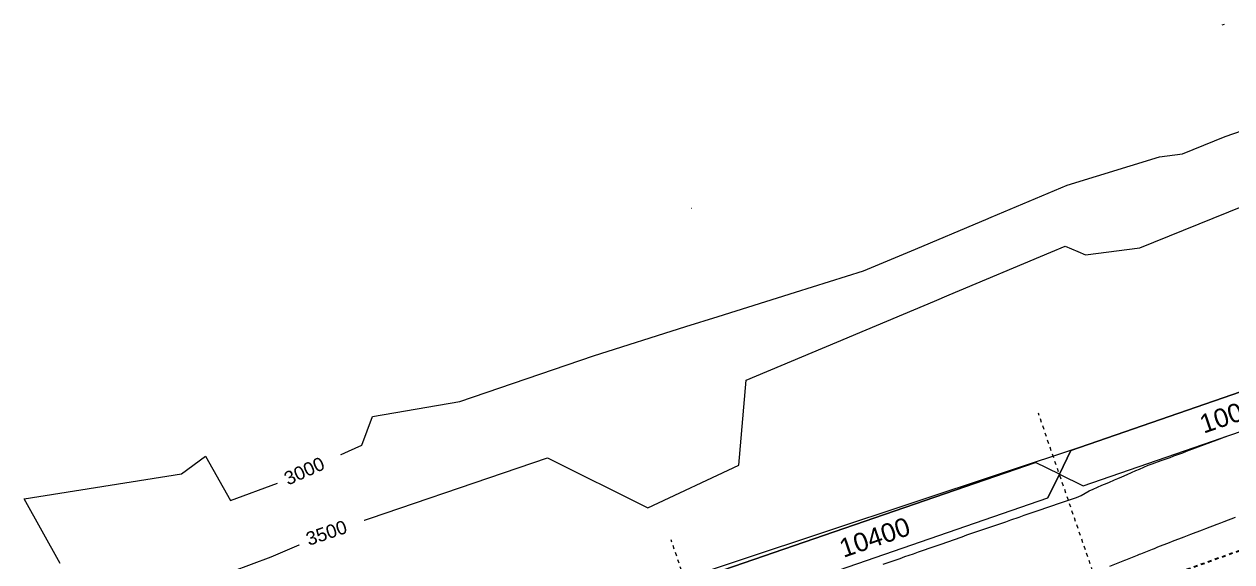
# Model space of a CAD drawing. Header units: metres. Extents: x -2477 to -2300, y 3875 to 4051.
# Drawn here: x -2443.87 to -2411.54, y 4025.2 to 4039.58 of the extents above; entities that cross this region are included whole.
import ezdxf

# ---------------------------------------------------------------- set-up
doc = ezdxf.new("R2010")
doc.units = ezdxf.units.M
doc.linetypes.add('BOUNDARY Tighter', pattern=[0.008, 0.004, -0.002, 0, -0.002])
doc.linetypes.add('Grid Line', pattern=[0.021, 0.012, -0.003, 0.003, -0.003])
for name, color, linetype, lineweight in [('A-ANNO-NOTE', 131, 'Continuous', 5), ('A-DETL', 90, 'Continuous', 13), ('A-DETL-GENF', 92, 'Continuous', 5), ('C-TOPO', 7, 'Continuous', 5), ('C-TOPO-LABL', 7, 'Continuous', 5), ('C-TOPO-MAJR', 7, 'Continuous', 20), ('C-TOPO-MINR', 7, 'Continuous', 5), ('S-GRID', 1, 'Continuous', 5)]:
    doc.layers.add(name, color=color, linetype=linetype, lineweight=lineweight)
doc.styles.add('Arial', font='arial.ttf', dxfattribs={"height": 0.5})
doc.styles.add('Arial_1', font='arial.ttf', dxfattribs={"height": 0.36})

# ---------------------------------------------------------------- blocks, each defined once
blk = doc.blocks.new('Dimension - Grids _2D_ - 1-200-1063973-GA - Part A')
at = {"layer": 'A-DETL-GENF'}
for p, q in [((-4.523, 0.5), (-5.023, 0)), ((-5.023, 0), (-4.523, 0.5)), ((4.877, 0.5), (-4.523, 0.5)), ((-4.523, 0.5), (4.877, 0.5)), ((5.377, 0), (4.877, 0.5)), ((5.377, 0), (4.877, 0.5)), ((-5.023, 0), (-4.523, -0.5)), ((-5.023, 0), (-4.523, -0.5)), ((4.877, -0.5), (5.377, 0)), ((5.377, 0), (4.877, -0.5)), ((-4.523, -0.5), (4.877, -0.5)), ((-4.523, -0.5), (4.877, -0.5))]:
    blk.add_line(p, q, dxfattribs=at)
blk = doc.blocks.new('Dimension - Grids _2D_ - 1-200-1063965-GA - Part A')
at = {"layer": 'A-DETL-GENF'}
for p, q in [((-4.323, 0.5), (-4.823, 0)), ((-4.823, 0), (-4.323, 0.5)), ((4.677, 0.5), (-4.323, 0.5)), ((-4.323, 0.5), (4.677, 0.5)), ((5.177, 0), (4.677, 0.5)), ((5.177, 0), (4.677, 0.5)), ((-4.823, 0), (-4.323, -0.5)), ((4.677, -0.5), (5.177, 0)), ((5.177, 0), (4.677, -0.5)), ((-4.823, 0), (-4.323, -0.5)), ((-4.323, -0.5), (4.677, -0.5)), ((-4.323, -0.5), (4.677, -0.5))]:
    blk.add_line(p, q, dxfattribs=at)

msp = doc.modelspace()

# ---------------------------------------------------------------- linework, layer by layer
at = {"layer": 'A-DETL', "linetype": 'BOUNDARY Tighter', "lineweight": 25}
msp.add_line((-2388.3643, 4033.7254), (-2421.5847, 4021.8293), dxfattribs=at)
at = {"layer": 'C-TOPO'}
for p, q in [((-2411.804, 4039.5579), (-2411.7413, 4039.5795)), ((-2426.0139, 4034.6575), (-2426.0103, 4034.6587)), ((-2429.0645, 4023.8139), (-2415.4252, 4028.3307))]:
    msp.add_line(p, q, dxfattribs=at)
at = {"layer": 'C-TOPO-MAJR', "color": 8, "lineweight": 15}
for p, q in [((-2411.7223, 4036.5744), (-2405.8088, 4038.6166)), ((-2412.8688, 4036.1111), (-2411.7223, 4036.5744)), ((-2413.4772, 4036.0344), (-2412.8688, 4036.1111)), ((-2415.948, 4035.2741), (-2413.4772, 4036.0344)), ((-2417.9846, 4034.4189), (-2415.948, 4035.2741)), ((-2420.0141, 4033.5666), (-2418.2392, 4034.312)), ((-2418.2392, 4034.312), (-2418.1293, 4034.3565)), ((-2418.1293, 4034.3565), (-2417.9846, 4034.4189)), ((-2421.4026, 4032.985), (-2420.0141, 4033.5666)), ((-2423.2218, 4032.4142), (-2421.4026, 4032.985)), ((-2425.2914, 4031.7675), (-2423.2218, 4032.4142)), ((-2426.1624, 4031.4953), (-2425.2914, 4031.7675)), ((-2428.6309, 4030.711), (-2426.1624, 4031.4953)), ((-2432.2078, 4029.4946), (-2428.6309, 4030.711)), ((-2434.5514, 4029.085), (-2432.2078, 4029.4946)), ((-2434.8293, 4028.32), (-2434.5514, 4029.085)), ((-2412.515, 4028.249), (-2412.2723, 4028.3401)), ((-2412.2723, 4028.3401), (-2412.1756, 4028.377)), ((-2412.1756, 4028.377), (-2411.9324, 4028.4684)), ((-2411.9324, 4028.4684), (-2411.837, 4028.5048)), ((-2411.837, 4028.5048), (-2411.7142, 4028.5509)), ((-2439.6647, 4027.5528), (-2439.0162, 4028.0312)), ((-2439.0162, 4028.0312), (-2438.3506, 4026.842)), ((-2437.0899, 4027.3071), (-2434.8293, 4028.32)), ((-2413.1967, 4027.9955), (-2413.0969, 4028.0336)), ((-2413.0969, 4028.0336), (-2412.855, 4028.1207)), ((-2412.855, 4028.1207), (-2412.7561, 4028.1584)), ((-2412.7561, 4028.1584), (-2412.515, 4028.249)), ((-2414.0117, 4027.6808), (-2413.7795, 4027.7835)), ((-2413.7795, 4027.7835), (-2413.6783, 4027.8221)), ((-2413.6783, 4027.8221), (-2413.4379, 4027.9087)), ((-2413.4379, 4027.9087), (-2413.1967, 4027.9955)), ((-2443.8734, 4026.8875), (-2439.6647, 4027.5528)), ((-2414.8404, 4027.323), (-2414.6873, 4027.3958)), ((-2414.6873, 4027.3958), (-2414.5924, 4027.4337)), ((-2414.5924, 4027.4337), (-2414.4842, 4027.475)), ((-2414.4842, 4027.475), (-2414.3494, 4027.5383)), ((-2414.3494, 4027.5383), (-2414.1156, 4027.6412)), ((-2414.1156, 4027.6412), (-2414.0117, 4027.6808)), ((-2438.3506, 4026.842), (-2437.0899, 4027.3071)), ((-2415.5798, 4026.9728), (-2415.3661, 4027.1047)), ((-2415.3661, 4027.1047), (-2415.2517, 4027.1482)), ((-2415.2517, 4027.1482), (-2415.0265, 4027.2502)), ((-2415.0265, 4027.2502), (-2414.9515, 4027.2806)), ((-2414.9515, 4027.2806), (-2414.8404, 4027.323)), ((-2442.9069, 4025.161), (-2443.8734, 4026.8875)), ((-2416.3397, 4026.7086), (-2416.2119, 4026.758)), ((-2416.2119, 4026.758), (-2415.7019, 4026.9269)), ((-2415.7019, 4026.9269), (-2415.5798, 4026.9728)), ((-2417.4636, 4026.3232), (-2417.2358, 4026.3986)), ((-2417.2358, 4026.3986), (-2417.1057, 4026.4483)), ((-2417.1057, 4026.4483), (-2416.6497, 4026.5993)), ((-2416.6497, 4026.5993), (-2416.5199, 4026.6489)), ((-2416.5199, 4026.6489), (-2416.3397, 4026.7086)), ((-2418.6346, 4025.922), (-2418.1798, 4026.0726)), ((-2418.1798, 4026.0726), (-2418.0492, 4026.1226)), ((-2418.0492, 4026.1226), (-2417.594, 4026.2733)), ((-2417.594, 4026.2733), (-2417.4636, 4026.3232)), ((-2419.3533, 4025.6705), (-2419.1238, 4025.7465)), ((-2419.1238, 4025.7465), (-2418.9926, 4025.7948)), ((-2418.9926, 4025.7948), (-2418.7654, 4025.8701)), ((-2418.7654, 4025.8701), (-2418.6346, 4025.922)), ((-2420.2943, 4025.3453), (-2420.0677, 4025.4203)), ((-2420.0677, 4025.4203), (-2419.9359, 4025.4708)), ((-2419.9359, 4025.4708), (-2419.4849, 4025.6201)), ((-2419.4849, 4025.6201), (-2419.3533, 4025.6705)), ((-2420.8792, 4025.1447), (-2420.4265, 4025.2946)), ((-2420.4265, 4025.2946), (-2420.2943, 4025.3453))]:
    msp.add_line(p, q, dxfattribs=at)
at = {"layer": 'C-TOPO-MINR', "color": 253}
for p, q in [((-2414.0033, 4033.5997), (-2411.2517, 4034.7116)), ((-2416.3888, 4033.4858), (-2416.0042, 4033.6415)), ((-2416.0042, 4033.6415), (-2415.6674, 4033.502)), ((-2415.6674, 4033.502), (-2415.4637, 4033.4155)), ((-2415.4637, 4033.4155), (-2414.0033, 4033.5997)), ((-2419.1088, 4032.3436), (-2416.3888, 4033.4858)), ((-2419.5056, 4032.1774), (-2419.1088, 4032.3436)), ((-2421.6063, 4031.295), (-2419.5056, 4032.1774)), ((-2421.843, 4031.1954), (-2421.6063, 4031.295)), ((-2424.5474, 4030.0598), (-2421.843, 4031.1954)), ((-2424.7381, 4027.785), (-2424.5474, 4030.0598)), ((-2435.7837, 4025.9726), (-2429.8659, 4027.9851)), ((-2429.8659, 4027.9851), (-2427.1778, 4026.6471)), ((-2427.1778, 4026.6471), (-2424.7381, 4027.785)), ((-2411.7486, 4026.2773), (-2411.4428, 4026.3938)), ((-2412.3305, 4026.0584), (-2412.2391, 4026.0913)), ((-2412.2391, 4026.0913), (-2411.9322, 4026.2083)), ((-2411.9322, 4026.2083), (-2411.8406, 4026.2427)), ((-2411.8406, 4026.2427), (-2411.7486, 4026.2773)), ((-2437.2617, 4025.336), (-2435.7837, 4025.9726)), ((-2413.2153, 4025.7195), (-2413.1284, 4025.7579)), ((-2413.1284, 4025.7579), (-2412.8195, 4025.8757)), ((-2412.8195, 4025.8757), (-2412.7292, 4025.9083)), ((-2412.7292, 4025.9083), (-2412.6385, 4025.9409)), ((-2412.6385, 4025.9409), (-2412.3305, 4026.0584)), ((-2414.0112, 4025.4059), (-2413.9761, 4025.4199)), ((-2413.9761, 4025.4199), (-2413.6632, 4025.5391)), ((-2413.6632, 4025.5391), (-2413.6131, 4025.5627)), ((-2413.6131, 4025.5627), (-2413.526, 4025.601)), ((-2413.526, 4025.601), (-2413.2153, 4025.7195)), ((-2438.3123, 4024.9484), (-2437.2617, 4025.336)), ((-2414.8097, 4025.0897), (-2414.4932, 4025.2102)), ((-2414.4932, 4025.2102), (-2414.4102, 4025.2478)), ((-2414.4102, 4025.2478), (-2414.3826, 4025.259)), ((-2414.3826, 4025.259), (-2414.0679, 4025.3789)), ((-2414.0679, 4025.3789), (-2414.0112, 4025.4059))]:
    msp.add_line(p, q, dxfattribs=at)
at = {"layer": 'S-GRID', "linetype": 'Grid Line'}
for p, q in [((-2395.1489, 3966.5259), (-2416.7211, 4029.1747)), ((-2404.9823, 3963.14), (-2426.5545, 4025.7888))]:
    msp.add_line(p, q, dxfattribs=at)

# ---------------------------------------------------------------- block references
at = {"layer": 'A-DETL-GENF', "rotation": 19.00040712023049}
for name, p in [('Dimension - Grids _2D_ - 1-200-1063965-GA - Part A', (-2411.6012, 4029.1186)), ('Dimension - Grids _2D_ - 1-200-1063973-GA - Part A', (-2421.2455, 4025.7977))]:
    msp.add_blockref(name, p, dxfattribs=at)

# ---------------------------------------------------------------- texts
at = {"layer": 'A-ANNO-NOTE', "char_height": 0.5, "width": 2.324894, "attachment_point": 1, "rotation": 19.00041, "style": 'Arial'}
for s, insert in [('10000', (-2412.4596, 4029.1016)), ('10400', (-2422.1038, 4025.7807))]:
    msp.add_mtext(s, dxfattribs=dict(at, insert=insert))

# ---------------------------------------------------------------- next in the draw order: texts
at = {"layer": 'C-TOPO-LABL', "char_height": 0.36, "width": 1.668077, "attachment_point": 1, "line_spacing_factor": 0.941778, "style": 'Arial_1', "bg_fill": 3, "box_fill_scale": 1.25, "bg_fill_color": 256, "bg_fill_true_color": 13158600, "bg_fill_transparency": 0}
for s, insert, rotation in [(' 3000 ', (-2437.0858, 4027.5115), 24.13541), (' 3500 ', (-2436.5007, 4025.9241), 18.78132)]:
    msp.add_mtext(s, dxfattribs=dict(at, insert=insert, rotation=rotation))

doc.saveas('drawing.dxf')
